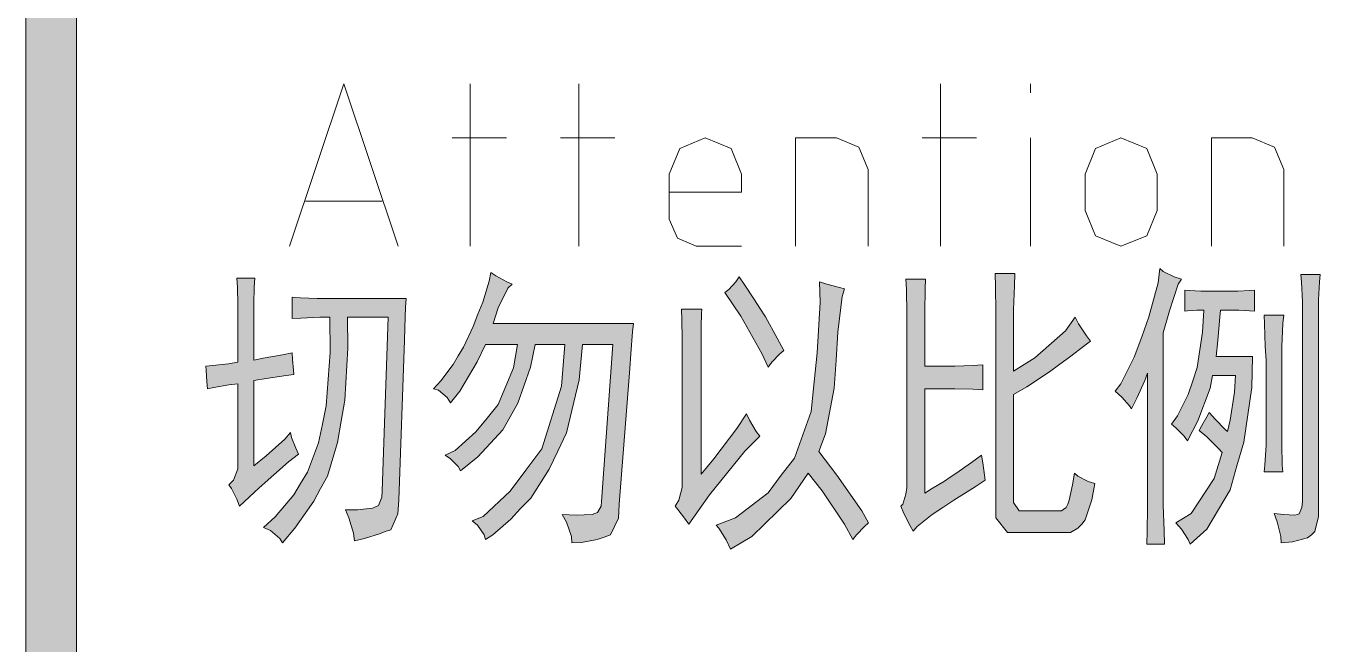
# Model space of a CAD drawing. Header units: millimetres. Extents: x 0 to 414, y 0 to 292.
# Drawn here: x 354.72 to 366.8, y 163.76 to 169.53 of the extents above; entities that cross this region are included whole.
import ezdxf

# ---------------------------------------------------------------- set-up
doc = ezdxf.new("R2010")
doc.units = ezdxf.units.MM

msp = doc.modelspace()

# ---------------------------------------------------------------- hatches: boundary and pattern name
h = msp.add_hatch(color=0)
h.dxf.hatch_style = 2
h.paths.add_polyline_path([(355.194306, 9.846028), (354.721583, 9.846028), (354.721583, 282.620861), (355.194306, 282.620861)])
h = msp.add_hatch(color=0)
h.dxf.hatch_style = 2
h.paths.add_polyline_path([(359.261833, 167.117889), (359.2195, 167.079083), (359.131306, 166.895639), (359.085444, 166.751), (360.39425, 166.751), (360.383667, 166.673389), (360.369556, 166.46525), (360.358972, 166.331194), (360.260194, 165.064722), (360.253139, 164.934194), (360.179056, 164.778972), (360.119083, 164.754278), (360.055583, 164.733111), (359.907417, 164.704889), (359.819222, 164.701361), (359.815694, 164.761333), (359.769833, 164.895389), (359.7275, 164.965944), (359.858028, 164.962417), (360.009722, 164.965944), (360.034417, 164.976528), (360.059111, 164.987111), (360.090861, 165.043556), (360.094389, 165.089417), (360.200222, 166.553444), (359.918, 166.553444), (359.88625, 166.225361), (359.769833, 165.727944), (359.688694, 165.558611), (359.607556, 165.389278), (359.434694, 165.121167), (359.339444, 165.022389), (359.247722, 164.923611), (359.081917, 164.778972), (359.011361, 164.733111), (359.000778, 164.778972), (358.937278, 164.867167), (358.887889, 164.9095), (358.990194, 164.948306), (359.244194, 165.184667), (359.388833, 165.382222), (359.537, 165.579778), (359.720444, 166.165389), (359.752194, 166.553444), (359.477028, 166.553444), (359.431167, 166.341778), (359.31475, 166.006639), (359.244194, 165.879639), (359.173639, 165.756167), (358.940806, 165.505694), (358.778528, 165.375167), (358.757361, 165.413972), (358.686806, 165.488056), (358.637417, 165.519806), (358.729139, 165.565667), (358.923167, 165.738528), (359.029, 165.865528), (359.131306, 165.992528), (359.272417, 166.334722), (359.311222, 166.553444), (359.011361, 166.553444), (358.93375, 166.391167), (358.771472, 166.119528), (358.686806, 166.010167), (358.655056, 166.059556), (358.573917, 166.126583), (358.528056, 166.140694), (358.595083, 166.214778), (358.7115, 166.366472), (358.757361, 166.447611), (358.80675, 166.52875), (358.898472, 166.722778), (358.940806, 166.835667), (358.986667, 166.948556), (359.046639, 167.146111), (359.06075, 167.22725), (359.110139, 167.1955), (359.212444, 167.139056)])
h = msp.add_hatch(color=0)
h.dxf.hatch_style = 2
h.paths.add_polyline_path([(365.509528, 167.16375), (365.477778, 167.117889), (365.396639, 166.867417), (365.340194, 166.662806), (365.340194, 165.167028), (365.340194, 165.054139), (365.34725, 164.817778), (365.350778, 164.690778), (365.184972, 164.690778), (365.1885, 164.807194), (365.192028, 165.032972), (365.192028, 165.142333), (365.192028, 166.285333), (365.167333, 166.218306), (365.09325, 166.0525), (365.043861, 165.953722), (365.026222, 165.981944), (364.952139, 166.063083), (364.892167, 166.119528), (364.945083, 166.186556), (365.068556, 166.437028), (365.139111, 166.624), (365.206139, 166.810972), (365.290806, 167.128472), (365.308444, 167.262528), (365.340194, 167.234306), (365.4425, 167.184917)])
h = msp.add_hatch(color=0)
h.dxf.hatch_style = 2
h.paths.add_polyline_path([(356.700667, 166.853306), (356.700667, 166.930917), (356.697139, 167.089667), (356.690083, 167.174333), (356.859417, 167.174333), (356.852361, 167.089667), (356.848833, 166.934444), (356.848833, 166.863889), (356.848833, 166.408806), (356.937028, 166.426444), (357.116944, 166.458194), (357.208667, 166.475833), (357.212194, 166.412333), (357.21925, 166.313556), (357.222778, 166.27475), (357.152222, 166.264167), (356.96525, 166.235944), (356.848833, 166.218306), (356.848833, 165.421028), (356.96525, 165.516278), (357.138111, 165.6715), (357.191028, 165.731472), (357.201611, 165.685611), (357.240417, 165.586833), (357.265111, 165.530389), (357.173389, 165.459833), (356.898222, 165.216417), (356.714778, 165.043556), (356.690083, 165.110583), (356.640694, 165.209361), (356.616, 165.244639), (356.658333, 165.286972), (356.700667, 165.392806), (356.700667, 165.452778), (356.700667, 166.186556), (356.616, 166.175972), (356.474889, 166.151278), (356.418444, 166.140694), (356.411389, 166.207722), (356.404333, 166.313556), (356.400806, 166.352361), (356.464306, 166.359417), (356.612472, 166.373528), (356.700667, 166.387639)])
h = msp.add_hatch(color=0)
h.dxf.hatch_style = 2
h.paths.add_polyline_path([(362.36275, 167.072028), (362.341583, 167.001472), (362.302778, 166.669861), (362.285139, 166.408806), (362.2675, 166.14775), (362.186361, 165.720889), (362.122861, 165.555083), (362.292194, 165.332833), (362.525028, 165.001222), (362.588528, 164.888333), (362.549722, 164.856583), (362.475639, 164.778972), (362.440361, 164.733111), (362.36275, 164.87775), (362.154611, 165.188194), (362.024083, 165.354), (361.861806, 165.117639), (361.498444, 164.761333), (361.300889, 164.644917), (361.258556, 164.729583), (361.191528, 164.838944), (361.166833, 164.867167), (361.34675, 164.937722), (361.650139, 165.170556), (361.773611, 165.332833), (361.897083, 165.491583), (362.052306, 165.929028), (362.080528, 166.204194), (362.10875, 166.475833), (362.136972, 166.945028), (362.129917, 167.139056), (362.200472, 167.117889), (362.316889, 167.086139)])
h = msp.add_hatch(color=0)
h.dxf.hatch_style = 2
h.paths.add_polyline_path([(361.382028, 167.184917), (361.427889, 167.117889), (361.523139, 166.969722), (361.572528, 166.892111), (361.625444, 166.810972), (361.734806, 166.613417), (361.798306, 166.497), (361.7595, 166.46525), (361.685417, 166.387639), (361.650139, 166.341778), (361.593694, 166.468778), (361.396139, 166.818028), (361.247972, 167.040278), (361.28325, 167.0685), (361.350278, 167.139056)])
h = msp.add_hatch(color=0)
h.dxf.hatch_style = 2
h.paths.add_polyline_path([(363.121222, 167.16375), (363.117694, 167.072028), (363.114167, 166.856833), (363.114167, 166.729833), (363.114167, 166.352361), (363.311722, 166.352361), (363.392861, 166.352361), (363.562194, 166.359417), (363.653917, 166.362944), (363.653917, 166.130111), (363.562194, 166.137167), (363.392861, 166.140694), (363.311722, 166.140694), (363.114167, 166.140694), (363.114167, 165.167028), (363.177667, 165.205833), (363.297611, 165.279917), (363.350528, 165.315194), (363.403444, 165.350472), (363.548083, 165.452778), (363.643333, 165.519806), (363.653917, 165.44925), (363.671556, 165.332833), (363.678611, 165.286972), (363.583361, 165.227), (363.385806, 165.1), (363.2835, 165.032972), (363.181194, 164.965944), (363.043611, 164.856583), (363.004806, 164.810722), (362.976583, 164.860111), (362.916611, 164.976528), (362.888389, 165.043556), (362.909556, 165.064722), (362.937778, 165.156444), (362.944833, 165.219944), (362.944833, 166.708667), (362.944833, 166.839194), (362.941306, 167.0685), (362.937778, 167.16375)])
h = msp.add_hatch(color=0)
h.dxf.hatch_style = 2
h.paths.add_polyline_path([(363.953778, 167.216667), (363.95025, 167.10025), (363.943194, 166.878), (363.943194, 166.775694), (363.943194, 166.3065), (364.14075, 166.429972), (364.4265, 166.680444), (364.518222, 166.807444), (364.549972, 166.747472), (364.624056, 166.634583), (364.659333, 166.585194), (364.609944, 166.546389), (364.465306, 166.437028), (364.373583, 166.37), (364.278333, 166.299444), (364.066667, 166.158333), (363.943194, 166.087778), (363.943194, 165.156444), (363.943194, 165.078833), (363.996111, 165.001222), (364.0455, 165.001222), (364.359472, 165.001222), (364.391222, 165.001222), (364.433556, 165.032972), (364.447667, 165.064722), (364.461778, 165.1), (364.493528, 165.244639), (364.511167, 165.354), (364.542917, 165.325778), (364.638167, 165.276389), (364.701667, 165.255222), (364.673444, 165.103528), (364.609944, 164.916556), (364.578194, 164.87775), (364.542917, 164.838944), (364.472361, 164.800139), (364.433556, 164.800139), (363.996111, 164.800139), (363.88675, 164.800139), (363.777389, 164.937722), (363.777389, 165.078833), (363.777389, 166.729833), (363.777389, 166.853306), (363.773861, 167.096722), (363.770333, 167.216667)])
h = msp.add_hatch(color=0)
h.dxf.hatch_style = 2
h.paths.add_polyline_path([(366.804222, 167.206083), (366.797167, 167.139056), (366.790111, 166.969722), (366.790111, 166.863889), (366.790111, 165.064722), (366.790111, 164.948306), (366.754833, 164.807194), (366.723083, 164.778972), (366.687806, 164.75075), (366.546694, 164.711944), (366.440861, 164.701361), (366.437333, 164.761333), (366.402056, 164.898917), (366.373833, 164.976528), (366.462028, 164.965944), (366.567861, 164.962417), (366.589028, 164.965944), (366.610194, 164.973), (366.634889, 165.032972), (366.638417, 165.089417), (366.638417, 166.853306), (366.638417, 166.955611), (366.631361, 167.135528), (366.624306, 167.206083)])
h = msp.add_hatch(color=0)
h.dxf.hatch_style = 2
h.paths.add_polyline_path([(357.706083, 165.011806), (357.818972, 165.011806), (357.956556, 165.025917), (357.984778, 165.040028), (358.013, 165.050611), (358.04475, 165.128222), (358.048278, 165.188194), (358.104722, 166.807444), (357.723722, 166.807444), (357.72725, 166.518167), (357.699028, 166.034861), (357.66375, 165.837306), (357.632, 165.63975), (357.53675, 165.325778), (357.47325, 165.209361), (357.40975, 165.092944), (357.233361, 164.838944), (357.116944, 164.701361), (357.09225, 164.743694), (357.004056, 164.817778), (356.940556, 164.846), (357.049917, 164.944778), (357.222778, 165.149389), (357.286278, 165.255222), (357.349778, 165.361056), (357.452083, 165.636222), (357.490889, 165.809083), (357.526167, 165.981944), (357.561444, 166.479361), (357.557917, 166.807444), (357.466194, 166.807444), (357.289806, 166.800389), (357.208667, 166.796861), (357.208667, 166.994417), (357.286278, 166.990889), (357.4415, 166.983833), (357.515583, 166.983833), (358.270528, 166.983833), (358.267, 166.902694), (358.259944, 166.708667), (358.256417, 166.595778), (358.2035, 165.1), (358.192917, 164.973), (358.129417, 164.824833), (358.0765, 164.807194), (358.023583, 164.786028), (357.882472, 164.743694), (357.79075, 164.722528), (357.780167, 164.793083), (357.737833, 164.937722)])
h = msp.add_hatch(color=0)
h.dxf.hatch_style = 2
h.paths.add_polyline_path([(365.975194, 167.050861), (366.035167, 167.050861), (366.144528, 167.057917), (366.190389, 167.061444), (366.190389, 166.863889), (366.144528, 166.867417), (366.04575, 166.874472), (365.989306, 166.874472), (365.872889, 166.874472), (365.869361, 166.807444), (365.848194, 166.59225), (365.834083, 166.440556), (366.17275, 166.440556), (366.165694, 166.151278), (366.091611, 165.643278), (366.028111, 165.421028), (365.964611, 165.198778), (365.745889, 164.831889), (365.590667, 164.690778), (365.573028, 164.733111), (365.509528, 164.831889), (365.456611, 164.888333), (365.60125, 164.976528), (365.816444, 165.304611), (365.890528, 165.5445), (365.851722, 165.586833), (365.745889, 165.692667), (365.675333, 165.752639), (365.700028, 165.7985), (365.745889, 165.879639), (365.767056, 165.918444), (365.827028, 165.854944), (365.915222, 165.763222), (365.939917, 165.742056), (365.964611, 165.847889), (366.003417, 166.108944), (366.014, 166.264167), (365.798806, 166.264167), (365.777639, 166.14775), (365.661222, 165.840833), (365.565972, 165.653861), (365.534222, 165.699722), (365.456611, 165.777333), (365.417806, 165.809083), (365.47425, 165.886694), (365.573028, 166.087778), (365.615361, 166.214778), (365.657694, 166.33825), (365.707083, 166.669861), (365.717667, 166.874472), (365.654167, 166.874472), (365.565972, 166.867417), (365.541278, 166.863889), (365.541278, 167.061444), (365.583611, 167.057917), (365.689444, 167.050861), (365.756472, 167.050861)])
h = msp.add_hatch(color=0)
h.dxf.hatch_style = 2
h.paths.add_polyline_path([(361.449056, 165.907861), (361.477278, 165.847889), (361.540778, 165.742056), (361.572528, 165.699722), (361.434944, 165.558611), (361.103333, 165.149389), (360.909306, 164.87775), (360.8705, 164.934194), (360.807, 165.015333), (360.782306, 165.043556), (360.817583, 165.1), (360.849333, 165.219944), (360.849333, 165.286972), (360.849333, 166.518167), (360.849333, 166.602833), (360.845806, 166.786278), (360.842278, 166.885056), (361.032778, 166.885056), (361.02925, 166.84625), (361.025722, 166.71925), (361.025722, 166.631056), (361.025722, 165.343417), (361.145667, 165.488056), (361.357333, 165.770278)])
h = msp.add_hatch(color=0)
h.dxf.hatch_style = 2
h.paths.add_polyline_path([(366.465556, 166.828611), (366.454972, 166.751), (366.447917, 166.535806), (366.447917, 166.398222), (366.447917, 165.752639), (366.447917, 165.622111), (366.451444, 165.428083), (366.454972, 165.364583), (366.282111, 165.364583), (366.289167, 165.428083), (366.29975, 165.615056), (366.29975, 165.742056), (366.29975, 166.408806), (366.292694, 166.535806), (366.285639, 166.747472), (366.282111, 166.828611)])

# ---------------------------------------------------------------- linework, layer by layer
at = {"color": 0, "lineweight": 0}
for points in [[(355.194306, 9.846028), (354.721583, 9.846028), (354.721583, 282.620861), (355.194306, 282.620861)], [(359.261833, 167.117889), (359.2195, 167.079083), (359.131306, 166.895639), (359.085444, 166.751), (360.39425, 166.751), (360.383667, 166.673389), (360.369556, 166.46525), (360.358972, 166.331194), (360.260194, 165.064722), (360.253139, 164.934194), (360.179056, 164.778972), (360.119083, 164.754278), (360.055583, 164.733111), (359.907417, 164.704889), (359.819222, 164.701361), (359.815694, 164.761333), (359.769833, 164.895389), (359.7275, 164.965944), (359.858028, 164.962417), (360.009722, 164.965944), (360.034417, 164.976528), (360.059111, 164.987111), (360.090861, 165.043556), (360.094389, 165.089417), (360.200222, 166.553444), (359.918, 166.553444), (359.88625, 166.225361), (359.769833, 165.727944), (359.688694, 165.558611), (359.607556, 165.389278), (359.434694, 165.121167), (359.339444, 165.022389), (359.247722, 164.923611), (359.081917, 164.778972), (359.011361, 164.733111), (359.000778, 164.778972), (358.937278, 164.867167), (358.887889, 164.9095), (358.990194, 164.948306), (359.244194, 165.184667), (359.388833, 165.382222), (359.537, 165.579778), (359.720444, 166.165389), (359.752194, 166.553444), (359.477028, 166.553444), (359.431167, 166.341778), (359.31475, 166.006639), (359.244194, 165.879639), (359.173639, 165.756167), (358.940806, 165.505694), (358.778528, 165.375167), (358.757361, 165.413972), (358.686806, 165.488056), (358.637417, 165.519806), (358.729139, 165.565667), (358.923167, 165.738528), (359.029, 165.865528), (359.131306, 165.992528), (359.272417, 166.334722), (359.311222, 166.553444), (359.011361, 166.553444), (358.93375, 166.391167), (358.771472, 166.119528), (358.686806, 166.010167), (358.655056, 166.059556), (358.573917, 166.126583), (358.528056, 166.140694), (358.595083, 166.214778), (358.7115, 166.366472), (358.757361, 166.447611), (358.80675, 166.52875), (358.898472, 166.722778), (358.940806, 166.835667), (358.986667, 166.948556), (359.046639, 167.146111), (359.06075, 167.22725), (359.110139, 167.1955), (359.212444, 167.139056)], [(365.509528, 167.16375), (365.477778, 167.117889), (365.396639, 166.867417), (365.340194, 166.662806), (365.340194, 165.167028), (365.340194, 165.054139), (365.34725, 164.817778), (365.350778, 164.690778), (365.184972, 164.690778), (365.1885, 164.807194), (365.192028, 165.032972), (365.192028, 165.142333), (365.192028, 166.285333), (365.167333, 166.218306), (365.09325, 166.0525), (365.043861, 165.953722), (365.026222, 165.981944), (364.952139, 166.063083), (364.892167, 166.119528), (364.945083, 166.186556), (365.068556, 166.437028), (365.139111, 166.624), (365.206139, 166.810972), (365.290806, 167.128472), (365.308444, 167.262528), (365.340194, 167.234306), (365.4425, 167.184917)], [(356.700667, 166.853306), (356.700667, 166.930917), (356.697139, 167.089667), (356.690083, 167.174333), (356.859417, 167.174333), (356.852361, 167.089667), (356.848833, 166.934444), (356.848833, 166.863889), (356.848833, 166.408806), (356.937028, 166.426444), (357.116944, 166.458194), (357.208667, 166.475833), (357.212194, 166.412333), (357.21925, 166.313556), (357.222778, 166.27475), (357.152222, 166.264167), (356.96525, 166.235944), (356.848833, 166.218306), (356.848833, 165.421028), (356.96525, 165.516278), (357.138111, 165.6715), (357.191028, 165.731472), (357.201611, 165.685611), (357.240417, 165.586833), (357.265111, 165.530389), (357.173389, 165.459833), (356.898222, 165.216417), (356.714778, 165.043556), (356.690083, 165.110583), (356.640694, 165.209361), (356.616, 165.244639), (356.658333, 165.286972), (356.700667, 165.392806), (356.700667, 165.452778), (356.700667, 166.186556), (356.616, 166.175972), (356.474889, 166.151278), (356.418444, 166.140694), (356.411389, 166.207722), (356.404333, 166.313556), (356.400806, 166.352361), (356.464306, 166.359417), (356.612472, 166.373528), (356.700667, 166.387639)], [(362.36275, 167.072028), (362.341583, 167.001472), (362.302778, 166.669861), (362.285139, 166.408806), (362.2675, 166.14775), (362.186361, 165.720889), (362.122861, 165.555083), (362.292194, 165.332833), (362.525028, 165.001222), (362.588528, 164.888333), (362.549722, 164.856583), (362.475639, 164.778972), (362.440361, 164.733111), (362.36275, 164.87775), (362.154611, 165.188194), (362.024083, 165.354), (361.861806, 165.117639), (361.498444, 164.761333), (361.300889, 164.644917), (361.258556, 164.729583), (361.191528, 164.838944), (361.166833, 164.867167), (361.34675, 164.937722), (361.650139, 165.170556), (361.773611, 165.332833), (361.897083, 165.491583), (362.052306, 165.929028), (362.080528, 166.204194), (362.10875, 166.475833), (362.136972, 166.945028), (362.129917, 167.139056), (362.200472, 167.117889), (362.316889, 167.086139)], [(361.382028, 167.184917), (361.427889, 167.117889), (361.523139, 166.969722), (361.572528, 166.892111), (361.625444, 166.810972), (361.734806, 166.613417), (361.798306, 166.497), (361.7595, 166.46525), (361.685417, 166.387639), (361.650139, 166.341778), (361.593694, 166.468778), (361.396139, 166.818028), (361.247972, 167.040278), (361.28325, 167.0685), (361.350278, 167.139056)], [(363.121222, 167.16375), (363.117694, 167.072028), (363.114167, 166.856833), (363.114167, 166.729833), (363.114167, 166.352361), (363.311722, 166.352361), (363.392861, 166.352361), (363.562194, 166.359417), (363.653917, 166.362944), (363.653917, 166.130111), (363.562194, 166.137167), (363.392861, 166.140694), (363.311722, 166.140694), (363.114167, 166.140694), (363.114167, 165.167028), (363.177667, 165.205833), (363.297611, 165.279917), (363.350528, 165.315194), (363.403444, 165.350472), (363.548083, 165.452778), (363.643333, 165.519806), (363.653917, 165.44925), (363.671556, 165.332833), (363.678611, 165.286972), (363.583361, 165.227), (363.385806, 165.1), (363.2835, 165.032972), (363.181194, 164.965944), (363.043611, 164.856583), (363.004806, 164.810722), (362.976583, 164.860111), (362.916611, 164.976528), (362.888389, 165.043556), (362.909556, 165.064722), (362.937778, 165.156444), (362.944833, 165.219944), (362.944833, 166.708667), (362.944833, 166.839194), (362.941306, 167.0685), (362.937778, 167.16375)], [(363.953778, 167.216667), (363.95025, 167.10025), (363.943194, 166.878), (363.943194, 166.775694), (363.943194, 166.3065), (364.14075, 166.429972), (364.4265, 166.680444), (364.518222, 166.807444), (364.549972, 166.747472), (364.624056, 166.634583), (364.659333, 166.585194), (364.609944, 166.546389), (364.465306, 166.437028), (364.373583, 166.37), (364.278333, 166.299444), (364.066667, 166.158333), (363.943194, 166.087778), (363.943194, 165.156444), (363.943194, 165.078833), (363.996111, 165.001222), (364.0455, 165.001222), (364.359472, 165.001222), (364.391222, 165.001222), (364.433556, 165.032972), (364.447667, 165.064722), (364.461778, 165.1), (364.493528, 165.244639), (364.511167, 165.354), (364.542917, 165.325778), (364.638167, 165.276389), (364.701667, 165.255222), (364.673444, 165.103528), (364.609944, 164.916556), (364.578194, 164.87775), (364.542917, 164.838944), (364.472361, 164.800139), (364.433556, 164.800139), (363.996111, 164.800139), (363.88675, 164.800139), (363.777389, 164.937722), (363.777389, 165.078833), (363.777389, 166.729833), (363.777389, 166.853306), (363.773861, 167.096722), (363.770333, 167.216667)], [(366.804222, 167.206083), (366.797167, 167.139056), (366.790111, 166.969722), (366.790111, 166.863889), (366.790111, 165.064722), (366.790111, 164.948306), (366.754833, 164.807194), (366.723083, 164.778972), (366.687806, 164.75075), (366.546694, 164.711944), (366.440861, 164.701361), (366.437333, 164.761333), (366.402056, 164.898917), (366.373833, 164.976528), (366.462028, 164.965944), (366.567861, 164.962417), (366.589028, 164.965944), (366.610194, 164.973), (366.634889, 165.032972), (366.638417, 165.089417), (366.638417, 166.853306), (366.638417, 166.955611), (366.631361, 167.135528), (366.624306, 167.206083)], [(357.706083, 165.011806), (357.818972, 165.011806), (357.956556, 165.025917), (357.984778, 165.040028), (358.013, 165.050611), (358.04475, 165.128222), (358.048278, 165.188194), (358.104722, 166.807444), (357.723722, 166.807444), (357.72725, 166.518167), (357.699028, 166.034861), (357.66375, 165.837306), (357.632, 165.63975), (357.53675, 165.325778), (357.47325, 165.209361), (357.40975, 165.092944), (357.233361, 164.838944), (357.116944, 164.701361), (357.09225, 164.743694), (357.004056, 164.817778), (356.940556, 164.846), (357.049917, 164.944778), (357.222778, 165.149389), (357.286278, 165.255222), (357.349778, 165.361056), (357.452083, 165.636222), (357.490889, 165.809083), (357.526167, 165.981944), (357.561444, 166.479361), (357.557917, 166.807444), (357.466194, 166.807444), (357.289806, 166.800389), (357.208667, 166.796861), (357.208667, 166.994417), (357.286278, 166.990889), (357.4415, 166.983833), (357.515583, 166.983833), (358.270528, 166.983833), (358.267, 166.902694), (358.259944, 166.708667), (358.256417, 166.595778), (358.2035, 165.1), (358.192917, 164.973), (358.129417, 164.824833), (358.0765, 164.807194), (358.023583, 164.786028), (357.882472, 164.743694), (357.79075, 164.722528), (357.780167, 164.793083), (357.737833, 164.937722)], [(365.975194, 167.050861), (366.035167, 167.050861), (366.144528, 167.057917), (366.190389, 167.061444), (366.190389, 166.863889), (366.144528, 166.867417), (366.04575, 166.874472), (365.989306, 166.874472), (365.872889, 166.874472), (365.869361, 166.807444), (365.848194, 166.59225), (365.834083, 166.440556), (366.17275, 166.440556), (366.165694, 166.151278), (366.091611, 165.643278), (366.028111, 165.421028), (365.964611, 165.198778), (365.745889, 164.831889), (365.590667, 164.690778), (365.573028, 164.733111), (365.509528, 164.831889), (365.456611, 164.888333), (365.60125, 164.976528), (365.816444, 165.304611), (365.890528, 165.5445), (365.851722, 165.586833), (365.745889, 165.692667), (365.675333, 165.752639), (365.700028, 165.7985), (365.745889, 165.879639), (365.767056, 165.918444), (365.827028, 165.854944), (365.915222, 165.763222), (365.939917, 165.742056), (365.964611, 165.847889), (366.003417, 166.108944), (366.014, 166.264167), (365.798806, 166.264167), (365.777639, 166.14775), (365.661222, 165.840833), (365.565972, 165.653861), (365.534222, 165.699722), (365.456611, 165.777333), (365.417806, 165.809083), (365.47425, 165.886694), (365.573028, 166.087778), (365.615361, 166.214778), (365.657694, 166.33825), (365.707083, 166.669861), (365.717667, 166.874472), (365.654167, 166.874472), (365.565972, 166.867417), (365.541278, 166.863889), (365.541278, 167.061444), (365.583611, 167.057917), (365.689444, 167.050861), (365.756472, 167.050861)], [(361.449056, 165.907861), (361.477278, 165.847889), (361.540778, 165.742056), (361.572528, 165.699722), (361.434944, 165.558611), (361.103333, 165.149389), (360.909306, 164.87775), (360.8705, 164.934194), (360.807, 165.015333), (360.782306, 165.043556), (360.817583, 165.1), (360.849333, 165.219944), (360.849333, 165.286972), (360.849333, 166.518167), (360.849333, 166.602833), (360.845806, 166.786278), (360.842278, 166.885056), (361.032778, 166.885056), (361.02925, 166.84625), (361.025722, 166.71925), (361.025722, 166.631056), (361.025722, 165.343417), (361.145667, 165.488056), (361.357333, 165.770278)], [(366.465556, 166.828611), (366.454972, 166.751), (366.447917, 166.535806), (366.447917, 166.398222), (366.447917, 165.752639), (366.447917, 165.622111), (366.451444, 165.428083), (366.454972, 165.364583), (366.282111, 165.364583), (366.289167, 165.428083), (366.29975, 165.615056), (366.29975, 165.742056), (366.29975, 166.408806), (366.292694, 166.535806), (366.285639, 166.747472), (366.282111, 166.828611)]]:
    msp.add_lwpolyline(points, close=True, dxfattribs=at)
for points in [[(357.183972, 167.470667), (357.688444, 168.987611), (358.196444, 167.470667)], [(358.87025, 167.470667), (358.87025, 168.987611)], [(359.882722, 167.470667), (359.882722, 168.987611)], [(363.258806, 167.470667), (363.258806, 168.987611)], [(364.101944, 168.902944), (364.101944, 168.987611)], [(358.700917, 168.483139), (359.208917, 168.483139)], [(359.713389, 168.483139), (360.221389, 168.483139)], [(361.403194, 168.144472), (361.304417, 168.384361), (361.064528, 168.483139), (360.828167, 168.384361), (360.725861, 168.144472)], [(361.907667, 167.470667), (361.907667, 168.483139), (362.288667, 168.483139)], [(362.585, 168.186806), (362.496806, 168.394944), (362.288667, 168.483139)], [(363.089472, 168.483139), (363.597472, 168.483139)], [(364.101944, 167.470667), (364.101944, 168.483139)], [(365.28375, 168.144472), (365.184972, 168.384361), (364.945083, 168.483139), (364.708722, 168.384361), (364.609944, 168.144472)], [(365.79175, 167.470667), (365.79175, 168.483139), (366.169222, 168.483139)], [(366.465556, 168.186806), (366.377361, 168.394944), (366.169222, 168.483139)], [(360.725861, 167.724667), (360.725861, 168.144472)], [(361.403194, 168.144472), (361.403194, 167.975139), (360.725861, 167.975139)], [(362.585, 168.186806), (362.585, 167.470667)], [(364.609944, 167.805806), (364.609944, 168.144472)], [(365.28375, 168.144472), (365.28375, 167.805806)], [(366.465556, 168.186806), (366.465556, 167.470667)], [(358.048278, 167.890472), (357.332139, 167.890472)], [(360.725861, 167.724667), (360.803472, 167.54475), (360.979861, 167.470667)], [(364.609944, 167.805806), (364.708722, 167.569444), (364.945083, 167.470667), (365.184972, 167.569444), (365.28375, 167.805806)], [(361.403194, 167.470667), (360.979861, 167.470667)]]:
    msp.add_lwpolyline(points, dxfattribs=at)

doc.saveas('drawing.dxf')
